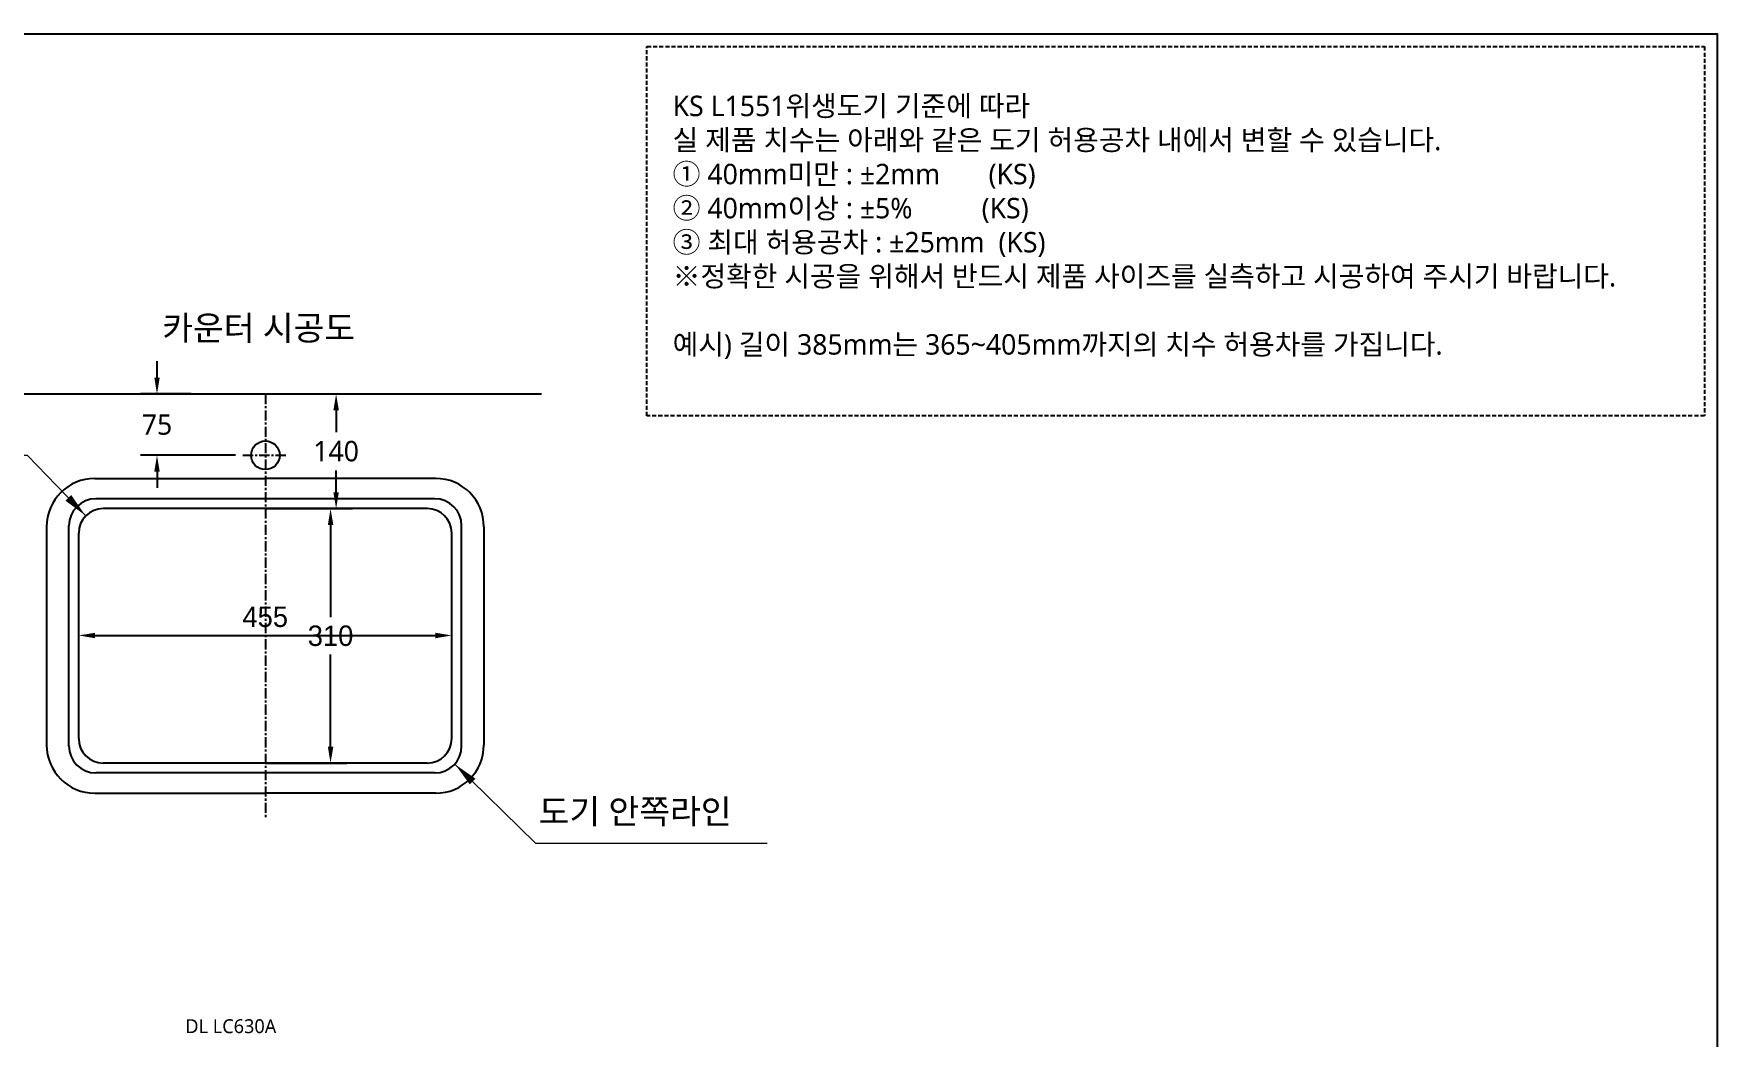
# Model space of a CAD drawing. Extents: x 1408 to 6784, y -530 to 1956.
# Drawn here: x 4725 to 6784, y 728 to 1956 of the extents above; entities that cross this region are included whole.
import ezdxf

# ---------------------------------------------------------------- set-up
doc = ezdxf.new("R2010")
doc.units = 0
doc.header["$LTSCALE"] = 10
doc.header["$MEASUREMENT"] = 0
doc.header["$PDMODE"] = 3
doc.header["$PDSIZE"] = -10
for name, pattern in [('CENTER', [2, 1.25, -0.25, 0.25, -0.25]), ('DASHED', [0.75, 0.5, -0.25]), ('HIDDEN', [0.375, 0.25, -0.125])]:
    doc.linetypes.add(name, pattern=pattern)
doc.layers.get('0').update_dxf_attribs({"linetype": 'CONTINUOUS'})
doc.layers.get('DEFPOINTS').update_dxf_attribs({"linetype": 'CONTINUOUS'})
for name, color, linetype in [('1', 7, 'CONTINUOUS'), ('2', 2, 'HIDDEN'), ('3', 3, 'CONTINUOUS'), ('5', 5, 'CONTINUOUS'), ('7', 7, 'CONTINUOUS'), ('SA-DOOR', 4, 'CONTINUOUS')]:
    doc.layers.add(name, color=color, linetype=linetype)
doc.styles.add('Daelim Dimension', font='NanumGothic.ttf')
doc.styles.add('GHS', font='romans', dxfattribs={"bigfont": 'ghs'})
doc.styles.add('ROMANS', font='romans.shx')
doc.styles.get("Standard").update_dxf_attribs({"font": 'SYMBOL'})
doc.dimstyles.new('DEFAULT', dxfattribs={"dimscale": 2, "dimtxt": 2, "dimasz": 2, "dimexe": 0, "dimexo": 2, "dimgap": 1, "dimtad": 1, "dimdec": 1, "dimzin": 9, "dimdsep": 46, "dimtxsty": 'Daelim Dimension', "dimcen": 0.5, "dimclrd": 252, "dimclre": 252, "dimclrt": 3, "dimadec": 1, "dimazin": 0, "dimtfac": 1, "dimtdec": 1, "dimtix": 1, "dimtmove": 0, "dimatfit": 3, "dimfxl": 0, "dimtolj": 1, "dimtzin": 1, "dimlwd": 9, "dimlwe": 9, "dimarcsym": 0})
doc.dimstyles.get("Standard").update_dxf_attribs({"dimtxt": 1, "dimasz": 0.18, "dimexe": 0.18, "dimexo": 0.0625, "dimgap": 0.5, "dimtad": 1, "dimzin": 0, "dimdsep": 46, "dimtxsty": 'Standard', "dimcen": 0.09, "dimadec": 0, "dimazin": 0, "dimtfac": 1, "dimtofl": 0, "dimtmove": 2, "dimatfit": 3, "dimfxl": 0, "dimtolj": 1, "dimtzin": 0, "dimarcsym": 0})
doc.dimstyles.new('Standard$0', dxfattribs={"dimtxt": 0.18, "dimasz": 0.18, "dimexe": 0.18, "dimexo": 0.0625, "dimgap": 0.09, "dimtad": 0, "dimtih": 1, "dimtoh": 1, "dimdec": 4, "dimzin": 0, "dimdsep": 46, "dimtxsty": 'Standard', "dimcen": 0.09, "dimadec": 0, "dimazin": 0, "dimtfac": 1, "dimtdec": 4, "dimtofl": 0, "dimtmove": 0, "dimatfit": 3, "dimfxl": 0, "dimtolj": 1, "dimtzin": 0, "dimarcsym": 0})

# ---------------------------------------------------------------- blocks, each defined once
blk = doc.blocks.new('*D12')
at = {"color": 3, "lineweight": -2}
for p, q in [((4875.4, 1534.9), (4875.4, 1554.9)), ((4917.2, 1514.9), (4855.4, 1514.9)), ((4971.6, 1439.9), (4855.4, 1439.9)), ((4875.4, 1419.9), (4875.4, 1399.9))]:
    blk.add_line(p, q, dxfattribs=at)
at = {"color": 3}
for points in [[(4872.1, 1534.9), (4878.7, 1534.9), (4875.4, 1514.9)], [(4872.1, 1419.9), (4878.7, 1419.9), (4875.4, 1439.9)]]:
    blk.add_solid(points, dxfattribs=at)
at = {"layer": 'DEFPOINTS', "color": 0}
for p in [(4875.4, 1514.9), (4917.2, 1514.9), (4971.6, 1439.9)]:
    blk.add_point(p, dxfattribs=at)
at = {"color": 0, "insert": (4875.4, 1477.4), "char_height": 25, "attachment_point": 5}
blk.add_mtext('\\A1;{\\fNanumGothic|b0|i0|c129|p50;75}', dxfattribs=at)
blk = doc.blocks.new('*D15')
at = {"color": 3, "lineweight": -2}
for p, q in [((5094.5, 1514.9), (5114.5, 1514.9)), ((5094.5, 1494.9), (5094.5, 1468.3)), ((5094.5, 1394.7), (5094.5, 1421.3)), ((5007.8, 1374.7), (5114.5, 1374.7))]:
    blk.add_line(p, q, dxfattribs=at)
at = {"color": 3}
for points in [[(5091.2, 1494.9), (5097.9, 1494.9), (5094.5, 1514.9)], [(5091.2, 1394.7), (5097.9, 1394.7), (5094.5, 1374.7)]]:
    blk.add_solid(points, dxfattribs=at)
at = {"layer": 'DEFPOINTS', "color": 0}
for p in [(5094.5, 1514.9), (5094.5, 1514.9), (5007.8, 1374.7)]:
    blk.add_point(p, dxfattribs=at)
at = {"color": 0, "insert": (5094.5, 1444.8), "char_height": 25, "attachment_point": 5}
blk.add_mtext('\\A1;{\\fNanumGothic|b0|i0|c129|p50;140}', dxfattribs=at)
blk = doc.blocks.new('*D31')
at = {"color": 3, "lineweight": -2}
for p, q in [((4779.6, 1219), (4779.6, 1239.5)), ((5236.1, 1219), (5236.1, 1239.5)), ((4799.6, 1219.5), (5216.1, 1219.5))]:
    blk.add_line(p, q, dxfattribs=at)
at = {"color": 3}
for points in [[(4799.6, 1222.8), (4799.6, 1216.1), (4779.6, 1219.5)], [(5216.1, 1222.8), (5216.1, 1216.1), (5236.1, 1219.5)]]:
    blk.add_solid(points, dxfattribs=at)
at = {"layer": 'DEFPOINTS', "color": 0}
for p in [(4779.6, 1219), (5236.1, 1219.5), (5236.1, 1219)]:
    blk.add_point(p, dxfattribs=at)
at = {"color": 0, "insert": (5007.8, 1242.2), "char_height": 25, "attachment_point": 5}
blk.add_mtext('\\A1;455', dxfattribs=at)
blk = doc.blocks.new('*D32')
at = {"color": 3, "lineweight": -2}
for p, q in [((5008, 1374.7), (5107.7, 1374.7)), ((5087.7, 1354.7), (5087.7, 1241.8)), ((5087.7, 1083.3), (5087.7, 1196.3)), ((5007.8, 1063.3), (5107.7, 1063.3))]:
    blk.add_line(p, q, dxfattribs=at)
at = {"color": 3}
for points in [[(5084.4, 1354.7), (5091.1, 1354.7), (5087.7, 1374.7)], [(5084.4, 1083.3), (5091.1, 1083.3), (5087.7, 1063.3)]]:
    blk.add_solid(points, dxfattribs=at)
at = {"layer": 'DEFPOINTS', "color": 0}
for p in [(5008, 1374.7), (5007.8, 1063.3), (5087.7, 1063.3)]:
    blk.add_point(p, dxfattribs=at)
at = {"color": 0, "insert": (5087.7, 1219), "char_height": 25, "attachment_point": 5}
blk.add_mtext('\\A1;310', dxfattribs=at)

msp = doc.modelspace()

# ---------------------------------------------------------------- linework, layer by layer
at = {"color": 2}
for p, q in [((4799.34252, 1411.515), (5007.84252, 1411.515)), ((5216.34252, 1411.515), (5007.84252, 1411.515)), ((5215.07388, 1386.71224), (4800.61115, 1386.71224)), ((4740.34252, 1352.515), (4740.34252, 1085.515)), ((4767.61115, 1084.31775), (4767.61115, 1353.71224)), ((5248.07388, 1084.31775), (5248.07388, 1353.71224)), ((5275.34252, 1352.515), (5275.34252, 1085.515)), ((5215.07388, 1051.31775), (4800.61115, 1051.31775)), ((4799.34252, 1026.515), (5007.84252, 1026.515)), ((5216.34252, 1026.515), (5007.84252, 1026.515))]:
    msp.add_line(p, q, dxfattribs=at)
at = {"color": 1}
for p, q in [((5206.07388, 1374.71224), (4809.61115, 1374.71224)), ((4779.61115, 1093.31775), (4779.61115, 1344.71224)), ((5236.07388, 1093.31775), (5236.07388, 1344.71224)), ((5206.07388, 1063.31775), (4809.61115, 1063.31775))]:
    msp.add_line(p, q, dxfattribs=at)
at = {"color": 2}
for centre, radius, start, end in [((4799.34252, 1352.515), 59, 90, 180), ((5216.34252, 1352.515), 59, 0, 90), ((4800.61115, 1353.71224), 33, 90, 180), ((5215.07388, 1353.71224), 33, 0, 90), ((4799.34252, 1085.515), 59, 180, 270), ((4800.61115, 1084.31775), 33, 180, 270), ((5215.07388, 1084.31775), 33, 270, 0), ((5216.34252, 1085.515), 59, 270, 0)]:
    msp.add_arc(centre, radius, start, end, dxfattribs=at)
at = {"color": 1}
for centre, start, end in [((4809.61115, 1344.71224), 90, 180), ((5206.07388, 1344.71224), 0, 90), ((4809.61115, 1093.31775), 180, 270), ((5206.07388, 1093.31775), 270, 0)]:
    msp.add_arc(centre, 30, start, end, dxfattribs=at)
at = {"layer": '1', "color": 1, "linetype": 'CENTER'}
for p, q in [((5008.02678, 1514.88969), (5008.02678, 997.38969)), ((4980.52678, 1439.88969), (5035.52678, 1439.88969))]:
    msp.add_line(p, q, dxfattribs=at)
at = {"layer": '3', "linetype": 'DASHED'}
msp.add_lwpolyline([(5474.83696, 1939.87993), (6768.71353, 1939.87993), (6768.71353, 1488.03338), (5474.83696, 1488.03338)], close=True, dxfattribs=at)
at = {"layer": '5'}
msp.add_line((4658.40012, 1514.88969), (5345.83544, 1514.88969), dxfattribs=at)
at = {"layer": '7'}
msp.add_circle((5008.02678, 1439.88969), 17.5, dxfattribs=at)
at = {"layer": 'SA-DOOR', "color": 7}
msp.add_lwpolyline([(3215.19198, 1955.65666), (6784.32715, 1955.65666), (6784.32715, -530.40336), (3215.19198, -530.40336)], close=True, dxfattribs=at)

# ---------------------------------------------------------------- texts
at = {"ltscale": 0.5, "char_height": 30, "attachment_point": 1, "style": 'Daelim Dimension'}
for s, width, gutter_width, insert in [('카운터 시공도', 281.5356726, 13.505, (4881.70328, 1610.63492)), ('{\\fNanumGothic|b0|i0|c129|p50;도기 안쪽라인}', 396.1439374, 1500, (5342.29427, 1019.07905))]:
    msp.add_mtext_dynamic_manual_height_columns(s, width=width, gutter_width=gutter_width, heights=[0], dxfattribs=dict(at, insert=insert))
at = {"color": 2, "insert": (4910.08976, 750.01416), "char_height": 17, "attachment_point": 1, "style": 'GHS'}
msp.add_mtext_dynamic_manual_height_columns('{\\fNanumGothic|b0|i0|c129|p50;DL LC630A}', width=155.8345136, gutter_width=13.505, heights=[0], dxfattribs=at)
at = {"layer": '2', "color": 7, "insert": (5506.21353, 1718.66302), "char_height": 25, "attachment_point": 4, "style": 'ROMANS'}
msp.add_mtext('{\\fNanumGothic|b0|i0|c0|p50;KS L1551\\fNanumGothic|b0|i0|c129|p50;위생도기 기준에 따라 \\P실 제품 치수는 아래와 같은 도기 허용공차 내에서 변할 수 있습니다. \\fNanumGothic|b0|i0|c0|p50;\\P\\fNanumGothic|b0|i0|c129|p50;① \\fNanumGothic|b0|i0|c0|p50;40mm\\fNanumGothic|b0|i0|c129|p50;미만 : ±2mm       (KS)\\fNanumGothic|b0|i0|c0|p50; \\P\\fNanumGothic|b0|i0|c129|p50;② \\fNanumGothic|b0|i0|c0|p50;40mm\\fNanumGothic|b0|i0|c129|p50;이상 : ±5%          (KS)\\fNanumGothic|b0|i0|c0|p50;\\P\\fNanumGothic|b0|i0|c129|p50;③ 최대 허용공차 : ±25mm  (KS)\\fNanumGothic|b0|i0|c0|p50;\\P※\\fNanumGothic|b0|i0|c129|p50;정확한 시공을 위해서 반드시 제품 사이즈를 실측하고 시공하여 주시기 바랍니다\\fNanumGothic|b0|i0|c0|p50;.\\P\\P\\fNanumGothic|b0|i0|c129|p50;예시\\fNanumGothic|b0|i0|c0|p50;) \\fNanumGothic|b0|i0|c129|p50;길이 385\\fNanumGothic|b0|i0|c0|p50;mm\\fNanumGothic|b0|i0|c129|p50;는 365\\fNanumGothic|b0|i0|c0|p50;~\\fNanumGothic|b0|i0|c129|p50;405\\fNanumGothic|b0|i0|c0|p50;mm\\fNanumGothic|b0|i0|c129|p50;까지의 치수 허용차를 가집니다\\fNanumGothic|b0|i0|c0|p50;.}', dxfattribs=at)

# ---------------------------------------------------------------- dimensions: what is measured, and where the dimension line sits
dim = msp.add_linear_dim(base=(4875.38536, 1514.88969), p1=(4971.57989, 1439.88969), p2=(4917.19301, 1514.88969), angle=90, text='{\\fNanumGothic|b0|i0|c129|p50;<>}', dimstyle='Standard$0', override={"dimtxt": 25, "dimasz": 20, "dimexe": 20, "dimexo": 0, "dimgap": 10, "dimtad": 1, "dimzin": 8, "dimtxsty": 'Standard', "dimclrd": 3, "dimclre": 3, "dimtmove": 2, "dimarcsym": 1})
dim.commit()
dim.dimension.update_dxf_attribs({"geometry": '*D12', "text_midpoint": (4875.38536, 1477.38969), "dimtype": 160})
for base, p1, p2, text, dimstyle, override, picture, middle in [((5094.52264, 1514.88969), (5007.84252, 1374.71224), (5094.52264, 1514.88969), '{\\fNanumGothic|b0|i0|c129|p50;<>}', 'Standard', {"dimtxt": 25, "dimasz": 20, "dimexe": 20, "dimexo": 0, "dimgap": 10, "dimtih": 1, "dimtoh": 1, "dimdec": 0, "dimlfac": 1, "dimzin": 8, "dimclrd": 3, "dimclre": 3, "dimtdec": 4, "dimarcsym": 1}, '*D15', (5094.52264, 1444.80097)), ((5087.73977, 1063.31775), (5008.02678, 1374.71224), (5007.84252, 1063.31775), '310', 'Standard$0', {"dimtxt": 25, "dimasz": 20, "dimexe": 20, "dimexo": 0, "dimgap": 10, "dimtad": 1, "dimdec": 0, "dimzin": 8, "dimtxsty": 'Standard', "dimclrd": 3, "dimclre": 3, "dimtmove": 2, "dimarcsym": 1}, '*D32', (5087.73977, 1219.015))]:
    dim = msp.add_linear_dim(base=base, p1=p1, p2=p2, angle=90, text=text, dimstyle=dimstyle, override=override)
    dim.commit()
    dim.dimension.update_dxf_attribs({"geometry": picture, "text_midpoint": middle})
dim = msp.add_linear_dim(base=(5236.07388, 1219.45374), p1=(4779.61115, 1219.015), p2=(5236.07388, 1219.015), text='455', dimstyle='Standard$0', override={"dimtxt": 25, "dimasz": 20, "dimexe": 20, "dimexo": 0, "dimgap": 10, "dimtad": 1, "dimdec": 0, "dimzin": 8, "dimtxsty": 'Standard', "dimclrd": 3, "dimclre": 3, "dimtmove": 2, "dimarcsym": 1})
dim.commit()
dim.dimension.update_dxf_attribs({"geometry": '*D31', "text_midpoint": (5007.84252, 1242.20609)})

# ---------------------------------------------------------------- leaders
at = {"ltscale": 0.5}
for points, override in [([(4787.7917, 1366.25246), (4716.85343, 1439.63559), (4640.97439, 1439.63559)], {"dimasz": 15, "dimtad": 0, "dimclrd": 3, "dimfxl": 1.25, "dimarcsym": 1}), ([(5240.04388, 1061.80336), (5338.62353, 965.55723), (5622.07883, 965.55723)], {"dimasz": 15, "dimgap": 1, "dimtad": 0, "dimclrd": 3, "dimfxl": 1.25, "dimarcsym": 1})]:
    msp.add_leader(points, dimstyle='DEFAULT', override=override, dxfattribs=at)

doc.saveas('drawing.dxf')
